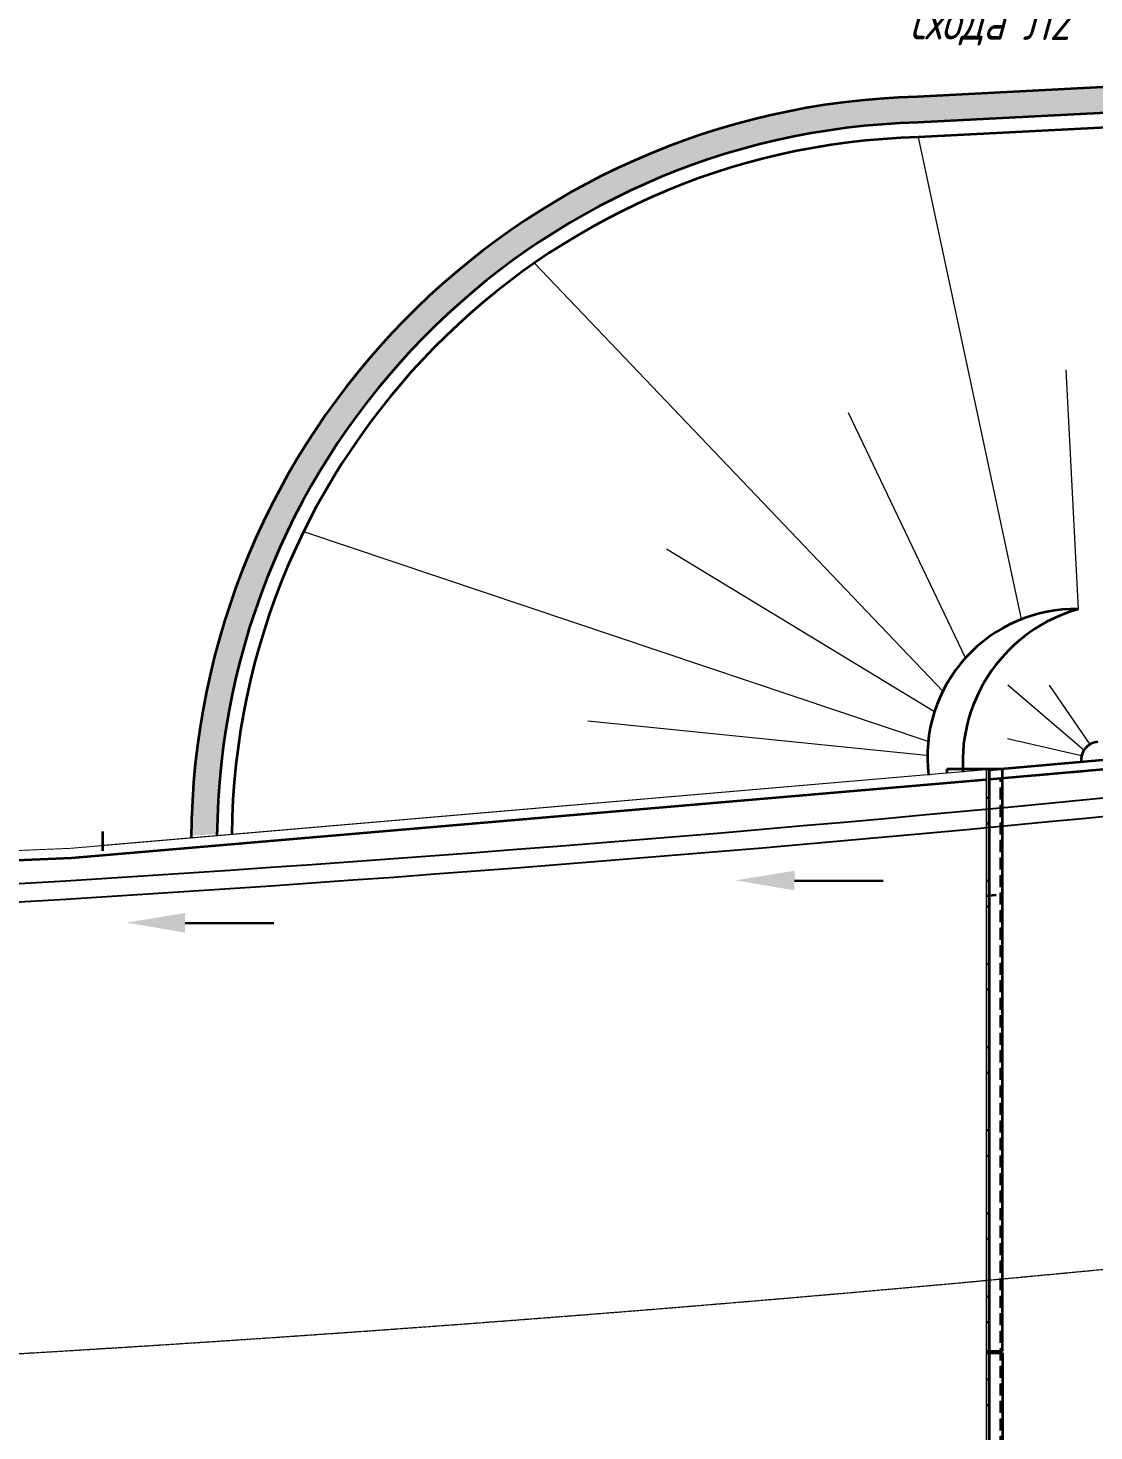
# Model space of a CAD drawing. Header units: millimetres. Extents: x 0 to 285450075, y -3000605 to 8125189010.
# Drawn here: x 6900589 to 6929559, y -669651 to -631533 of the extents above; entities that cross this region are included whole.
import ezdxf
from ezdxf import colors
from ezdxf.entities.mleader import LeaderData, LeaderLine
from ezdxf.math import Vec2, Vec3

# ---------------------------------------------------------------- set-up
doc = ezdxf.new("R2010")
doc.units = ezdxf.units.MM
doc.set_wipeout_variables(frame=1)
for name, pattern in [('CENTER', [50.800000000000004, 31.75, -6.35, 6.35, -6.35]), ('невидимая', [9.524999999999999, 6.35, -3.175]), ('осевая', [2, 1.25, -0.25, 0.25, -0.25])]:
    doc.linetypes.add(name, pattern=pattern)
for name, color, linetype, lineweight in [('1-Бетон', 106, 'Continuous', 35), ('1-Оси', 1, 'CENTER', 20), ('1-Штриховка', 8, 'Continuous', 9), ('ИС_Выноски', 3, 'Continuous', 18), ('ИС_Мвн', 3, 'Continuous', 18), ('ИС_Основная', 7, 'Continuous', 35), ('ИС_Ось', 3, 'осевая', 18), ('ИС_Размер', 3, 'Continuous', 18), ('ИС_Тонкая', 3, 'Continuous', 18)]:
    doc.layers.add(name, color=color, linetype=linetype, lineweight=lineweight)
doc.layers.add('_Defpoints', color=8, linetype='Continuous', plot=False)
doc.layers.add('Оси_Невидимые', color=5, linetype='Continuous', plot=False)
doc.layers.add('ИС_Невидимая', color=4, linetype='невидимая')
doc.layers.add('Основное направление 30.05.Ось трассы', color=7, linetype='Continuous')
doc.styles.add('ISOCPEUR', font='isocpeur.ttf', dxfattribs={"width": 0.8, "oblique": 15, "height": 2.5})

# ---------------------------------------------------------------- blocks, each defined once
blk = doc.blocks.new('б33 план')
at = {"layer": '1-Бетон'}
blk.add_lwpolyline([(1400, 700), (31600, 699.9999999813735), (31600, -699.9999999813735), (1400, -699.9999999627471)], close=True, dxfattribs=at)
for points in [[(1400, 309.9999998286366), (0, 309.9999998286366), (0, -310.0000001713634), (1400, -310.0000001713634)], [(31600, 309.9999998286366), (33000, 309.9999998286366), (33000, -310.0000001713634), (31600, -310.0000001713634)]]:
    blk.add_lwpolyline(points, dxfattribs=at)
at = {"layer": 'ИС_Ось', "color": 3, "ltscale": 20}
for points in [[(0, 0), (33000, 0)], [(400, 309.9999998286366), (400, -310.0000001713634)], [(32600, 309.9999998286366), (32600, -310.0000001713634)]]:
    blk.add_lwpolyline(points, dxfattribs=at)
blk = doc.blocks.new('*U1443')
at = {"rotation": 182.4098864728825}
blk.add_blockref('б33 план', (16485.40722704586, 693.7928786535049), dxfattribs=at)
blk = doc.blocks.new('*U1444')
at = {"layer": '_Defpoints', "color": 0, "linetype": 'ByBlock', "lineweight": -2, "transparency": 16777216}
for p in [(0, 0), (-1.37895229583992e-13, -2252), (-2.75790459167984e-13, -4504), (-4.136856887519759e-13, -6756), (-5.515809183359679e-13, -9008), (-6.894761479199598e-13, -11260), (-8.273713775039519e-13, -13512), (-9.652666070879437e-13, -15764), (-1.103161836671936e-12, -18016), (-1.241057066255928e-12, -20268), (-1.37895229583992e-12, -22520), (-1.516847525423912e-12, -24772), (-1.654742755007904e-12, -27024), (-1.792637984591896e-12, -29276)]:
    blk.add_blockref('*U1443', p, dxfattribs=at)
blk = doc.blocks.new('Б24 план')
at = {"layer": '1-Бетон'}
blk.add_lwpolyline([(1400, -700.0000001713634), (22600, -700.0000001527369), (22600, 699.9999998100102), (1400, 699.9999997913837)], close=True, dxfattribs=at)
for points in [[(1400, -310), (0, -310), (0, 310), (1400, 310)], [(22600, -310), (24000, -310), (24000, 310), (22600, 310)]]:
    blk.add_lwpolyline(points, dxfattribs=at)
at = {"layer": 'ИС_Ось', "color": 3, "ltscale": 20}
for points in [[(300, -310), (300, 310)], [(23700, -310), (23700, 310)], [(0, -1.71363353729248e-07), (24000, -1.71363353729248e-07)]]:
    blk.add_lwpolyline(points, dxfattribs=at)
blk = doc.blocks.new('*U1445')
at = {"rotation": 4.910079921255813}
blk.add_blockref('Б24 план', (-11955.9630427314, -1027.106479797745), dxfattribs=at)
blk = doc.blocks.new('*U1446')
at = {"layer": '_Defpoints', "color": 0, "linetype": 'ByBlock', "lineweight": -2, "transparency": 16777216}
for p in [(0, 0), (-1.382626236237362e-13, -2258), (-2.765252472474724e-13, -4516), (-4.147878708712085e-13, -6774), (-5.530504944949447e-13, -9032), (-6.913131181186808e-13, -11290), (-8.295757417424171e-13, -13548), (-9.678383653661533e-13, -15806), (-1.106100988989889e-12, -18064), (-1.244363612613626e-12, -20322), (-1.382626236237362e-12, -22580), (-1.520888859861098e-12, -24838), (-1.659151483484834e-12, -27096), (-1.79741410710857e-12, -29354)]:
    blk.add_blockref('*U1445', p, dxfattribs=at)
blk = doc.blocks.new('_None')
blk = doc.blocks.new('*U1401')
at = {"layer": 'ИС_Ось', "ltscale": 500}
blk.add_lwpolyline([(0, 500), (0, -1000)], dxfattribs=at)
blk = doc.blocks.new('*U1402')
at = {"color": 0, "linetype": 'ByBlock', "lineweight": -2, "transparency": 16777216}
for p in [(0, 0), (4200, 0), (8400, 0)]:
    blk.add_blockref('*U1401', p, dxfattribs=at)
blk = doc.blocks.new('*U1407')
at = {"layer": '1-Бетон'}
blk.add_circle((0, 0), 750, dxfattribs=at)
blk = doc.blocks.new('*U1408')
at = {"layer": '1-Бетон', "color": 0, "linetype": 'ByBlock', "lineweight": -2, "transparency": 16777216}
for p in [(0, 0), (4200, 0), (8400, 0)]:
    blk.add_blockref('*U1407', p, dxfattribs=at)
blk = doc.blocks.new('*U1405')
at = {"layer": 'ИС_Ось', "ltscale": 500}
blk.add_line((0, -725), (0, 725), dxfattribs=at)
blk = doc.blocks.new('*U1406')
at = {"layer": '1-Бетон', "color": 0, "linetype": 'ByBlock', "lineweight": -2, "transparency": 16777216}
for p in [(0, 0), (2250, 0), (4500, 0), (6750, 0), (9000, 0), (11250, 0), (13500, 0)]:
    blk.add_blockref('*U1405', p, dxfattribs=at)
blk = doc.blocks.new('iyugtyuf')
at = {"layer": 'ИС_Мвн', "color": 146, "linetype": 'ByBlock', "lineweight": -2, "true_color": 0x105689}
blk.add_lwpolyline([(-1600, 0), (-4007.633130602539, 0)], dxfattribs=at)
at = {"layer": 'ИС_Мвн', "color": 146, "true_color": 0x105689}
blk.add_solid([(-1600, 266.6666666666279), (0, 0), (-1600, -266.6666666666279)], dxfattribs=at)
blk = doc.blocks.new('мост план кальмиус')
at = {"color": 8}
blk.add_wipeout([(-84927.22027907806, 18748.29524115598), (-83562.10518667355, 45127.8373809731), (-71215.62672966083, 44488.683703075454), (-66238.49522676371, 42098.07016978532), (-62409.643923705196, 39357.97579420914), (-58830.716301975546, 35768.855867717764), (-56452.28788546445, 32504.484862400423), (-54288.50218401514, 28370.362583068432), (-53279.30970389648, 25638.013681059092), (-52589.0945157769, 23031.127933876764), (-52149.35084967309, 20451.836955806066), (-51944.951652813, 17984.21466633986), (-51953.02387939343, 15403.759886898304), (-51847.34206117517, 1712.72276568308), (16523.282109975407, 173.80735680129146), (16498.72042060877, 13750.046191967733), (48680.92953516058, 15114.943477429188), (51950.42316013327, 15395.81738518711), (51992.52027539584, 16603.110530736216), (52428.504862379545, 19670.193254605314), (52763.34253749418, 20976.01889495185), (53228.309239215116, 22375.83063224965), (53762.677577034345, 23669.696514941956), (54927.89573469787, 25866.755399978923), (55954.781278536175, 27386.18034559759), (57260.55347777494, 28967.53221083118), (58368.563431836905, 30088.082300584152), (59856.85516919005, 31351.66327198854), (61766.3505275411, 32654.21714676966), (64399.12786458382, 33987.179970589495), (66743.15707958092, 34801.857116672036), (68606.67243567068, 35230.336822055804), (73005.52696223065, 35614.84574365811), (75369.47652186993, 35737.24836544393), (80966.04836699225, 36027.03249559275), (84021.42619411596, 36185.14526191499), (84923.7698906359, 18748.21725844528), (81975.03058513398, 18490.236000741075), (81923.76989055639, 17722.92617110131), (81923.76988817308, -13317.190694056771), (85002.57917783258, -13810.810792838281), (86426.05640348556, -28043.583305266424), (82155.69885638765, -29130.58656990234), (72089.88743221789, -31692.800566881284), (70681.95761139835, -31944.985799800896), (68644.50306409821, -32063.151191703335), (67159.5556969394, -31992.79906066094), (65456.63549108803, -31747.533611716062), (63155.42813146263, -31121.587825580587), (61640.72464078232, -30506.809973877535), (59830.770336110654, -29527.975967168924), (59205.63870568676, -29118.89136875217), (57611.75282334925, -27876.59207978082), (55949.92674796435, -26189.01714852205), (54592.203173865164, -24361.82660009156), (53635.173046263866, -22662.406008932187), (53329.19152088224, -22000.330472320114), (52861.600669235755, -20804.928204842407), (52220.35527394282, -18395.65268037739), (52132.5861608738, -16965.668981965107), (51954.53054754238, -16165.9329363133), (50601.32079816885, -16282.183757029765), (16893.774168740107, -17700.775087558082), (16523.282109859378, 173.80735771002946), (-51847.342061433184, 1712.7227652310976), (-51957.40425444423, -16165.905915630487), (-51974.94507409273, -17754.33935460527), (-52064.16803781567, -18997.99682249452), (-52206.53442521426, -20149.231845936563), (-52410.6186753695, -21316.216694329254), (-52628.39025146569, -22291.07441092588), (-52913.35612622266, -23343.569066860335), (-53312.59058335112, -24567.868344748218), (-53979.11825161105, -26231.672115691763), (-54781.496636731805, -27858.971238680795), (-55627.41467324306, -29294.60991131072), (-56959.158399808905, -31170.984893825662), (-57508.00483881574, -31842.87923887471), (-57929.93372590378, -32326.68572988882), (-58939.37762725083, -33384.22311556336), (-60063.63396939652, -34420.6205259815), (-61062.431647950434, -35235.84448313515), (-61821.65239741058, -35797.38205412269), (-62601.64382829224, -36327.018813867064), (-63222.98631850993, -36717.17357177375), (-63656.71879372359, -36973.79259951456), (-64058.88278810794, -37200.66704984545), (-65392.8936047621, -37881.27199225561), (-66992.72054169496, -38562.61446516856), (-68625.90968461457, -39119.46688930344), (-70984.27485407786, -39742.76825830512), (-72767.16096556162, -39964.63836124385), (-74388.41929046481, -40088.3906297074), (-88873.87530732155, -37694.01229268464), (-84927.22027557666, -13817.627779996896), (-82187.19435144389, -14057.348985749937), (-81927.2202756307, -13317.190695010417), (-81927.2202789686, 17722.92617110131), (-81860.98191405224, 18480.034143458528)], dxfattribs=at).dxf.layer = '1-Бетон'
at = {"layer": '1-Бетон', "color": 5}
for p, q in [((72880.2468650341, 16441.12065505981), (73645.41162371635, 16506.85402107239)), ((72940.1614124775, 15743.68948173523), (72880.2468650341, 16441.12065505981)), ((73645.41161847115, 15804.27573394775), (72940.1614124775, 15743.68948173523)), ((72880.24686932564, 14183.12065410614), (73645.41161799431, 14248.85401916504)), ((72940.16141009331, 13485.68947792053), (72880.24686932564, 14183.12065410614)), ((73645.41161847115, 13546.27573776245), (72940.16141009331, 13485.68947792053)), ((72880.24686598778, 11925.12065505981), (73645.41161894798, 11990.85401916504)), ((72940.16141057014, 11227.68947792053), (72880.24686598778, 11925.12065505981)), ((73645.41161942482, 11288.27573299408), (72940.16141057014, 11227.68947792053)), ((72880.24686741829, 9667.12065410614), (73645.41161894798, 9732.854019165039)), ((72940.16141104698, 8969.689476013184), (72880.24686741829, 9667.12065410614)), ((73645.41161799431, 9030.275735855103), (72940.16141104698, 8969.689476013184)), ((72880.24686694145, 7409.120656967163), (73645.41161894798, 7474.854021072388)), ((72940.1614124775, 6711.689476966858), (72880.24686694145, 7409.120656967163)), ((73645.41161847115, 6772.275737762451), (72940.1614124775, 6711.689476966858)), ((72880.24686694145, 5151.120652198792), (73645.411621809, 5216.854016304016)), ((72940.16141200066, 4453.689478874207), (72880.24686694145, 5151.120652198792)), ((73645.41162133217, 4514.275733947754), (72940.16141200066, 4453.689478874207)), ((72880.24686646461, 2893.120653152466), (73645.4116203785, 2958.854019165039)), ((72940.1614124775, 2195.689476013184), (72880.24686646461, 2893.120653152466)), ((73645.41161894798, 2256.275732040405), (72940.1614124775, 2195.689476013184)), ((72880.24687123299, 635.1206512451172), (73645.41162467003, 700.8540210723877)), ((72940.16141152382, -62.31052398681641), (72880.24687123299, 635.1206512451172)), ((73645.41161942482, -1.724265098571777), (72940.16141152382, -62.31052398681641))]:
    blk.add_line(p, q, dxfattribs=at)
at = {"layer": '1-Бетон', "color": 3}
blk.add_line((72495.41162419319, 1417.555334091187), (73995.41161942482, 1417.576229095459), dxfattribs=at)
at = {"layer": '1-Бетон'}
for points in [[(73645.47438693047, 17259.58434486389), (77132.15582823753, 17564.62944698334)], [(10610.26439404488, 13749.22490978241), (16229.70755028725, 13749.22490882874), (48680.92953276634, 15114.94347476959), (73545.41161847115, 17250.98810577393)], [(73545.41161990166, -14311.11507415771), (73545.41161847115, 17250.98810577393)], [(73645.41161847115, -14302.52432060242), (73645.41161990166, 17259.57885169983)], [(73645.4743821621, 17008.62938499451), (77153.94476389885, 17315.58077144623)], [(73544.52019047737, 1469.792847633362), (73644.52018618584, 1469.792845726013)], [(51050.85631203651, -36.09199523925781), (55769.76660227776, 369.29762840271)]]:
    blk.add_lwpolyline(points, dxfattribs=at)
at = {"layer": '1-Бетон', "color": 4}
for points in [[(49569.5458343029, 15191.28224468231), (73545.41161847115, 17250.98810577393), (73545.41161990166, -14311.11507415771), (50601.32080864906, -16282.18375301361), (49569.54582905769, -16325.60628795624), (49569.5458343029, 15191.28224468231)], [(10610.26439213753, 12749.22491264343), (16250.74088168144, 12749.22490882874), (48744.78005337715, 14116.74544811249), (73545.41161990166, 16247.30484771729)], [(10610.26439452171, 12249.22491073608), (16261.25754189491, 12249.22491264343), (48776.70531630516, 13617.64643859863), (73545.41161942482, 15745.46321105957)], [(16548.72041916847, 13762.65065479279), (49519.54583001137, 15137.55069255829), (49519.54583001137, -16327.71055603027), (16893.77416777611, -17700.77509117126), (16548.72042155266, -17699.95381164551), (16548.72041916847, 13762.65065479279)], [(49856.27972579002, 11799.8443365097), (73832.1455104351, 13859.55019855499)], [(49677.95332551003, 11791.22561454773), (16561.8499481678, 10397.51088142395)], [(73499.39403319359, 3383.505508422852), (49570.51320147514, 1537.249258041382)], [(16548.72042298317, 171.1808967590332), (49520.56167864799, 1534.149713516235)]]:
    blk.add_lwpolyline(points, dxfattribs=at)
at = {"layer": '1-Бетон', "color": 3}
for points in [[(72495.41197419167, 1467.555330276489), (72495.62930226326, 17287.59682846069)], [(72495.62930226326, 17287.59682846069), (73995.62930607796, 17287.84886264801)], [(73995.4119746685, 1467.57622718811), (73995.62930607796, 17287.84886264801)], [(72495.41161370277, 1467.555330276489), (73995.4119746685, 1467.57622718811)], [(72495.41162419319, 1417.555334091187), (72495.63199305534, -14402.44466590881)], [(73995.41161942482, 1417.576229095459), (73995.63199067116, -14402.42377471924)]]:
    blk.add_lwpolyline(points, dxfattribs=at)
at = {"layer": '1-Бетон', "color": 5}
for points in [[(73341.43431210518, 16330.18760871887), (73375.6711947918, 15931.6555109024), (73076.77211833, 15905.97784614563), (73042.53523850441, 16304.50994491577), (73341.43431210518, 16330.18760871887)], [(50268.65460085869, 13587.51009178162), (48818.65460133553, 13587.51009559631), (48818.65459799767, 14487.51009273529), (50268.65459990501, 14487.51009464264), (50268.65460085869, 13587.51009178162)], [(49274.36523127556, 14239.15921211243), (49291.18445563316, 13839.51297569275), (48991.44977784157, 13826.89856433868), (48974.63055586815, 14226.54479694366), (49274.36523127556, 14239.15921211243)], [(50027.30637860298, 14327.32997512817), (50061.5432612896, 13928.79787063599), (49762.64418625832, 13903.12021255493), (49728.40730404854, 14301.65230751038), (50027.30637860298, 14327.32997512817)], [(73341.43431544304, 14072.1876077652), (73375.67119574547, 13673.65550613403), (73076.77211833, 13647.97784805298), (73042.53523850441, 14046.50994777679), (73341.43431544304, 14072.1876077652)], [(50268.65459942818, 11329.51009559631), (48818.65460133553, 11329.51009368896), (48818.65459942818, 12229.51009559631), (50268.6546022892, 12229.51009178162), (50268.65459942818, 11329.51009559631)], [(49274.36523270607, 11981.1592130661), (49291.18445849419, 11581.51297950745), (48991.44977736473, 11568.89856052399), (48974.63055682182, 11968.54480171204), (49274.36523270607, 11981.1592130661)], [(50027.3063890934, 12069.32997608185), (50061.54326176643, 11670.79787254333), (49762.64418387413, 11645.12021255493), (49728.4073073864, 12043.65231323242), (50027.3063890934, 12069.32997608185)], [(73341.43431210518, 11814.1876039505), (73375.67119812965, 11415.65550422668), (73076.77211785316, 11389.97784805298), (73042.53523659706, 11788.50994491577), (73341.43431210518, 11814.1876039505)], [(50268.65461087227, 9071.510096549988), (48818.65460085869, 9071.510091781616), (48818.65459895134, 9971.510095596313), (50268.65460038185, 9971.510096549988), (50268.65461087227, 9071.510096549988)], [(49274.36524224281, 9723.159214019775), (49291.18445420265, 9323.512972831726), (48991.44977879524, 9310.89856338501), (48974.63055825233, 9710.544795036316), (49274.36524224281, 9723.159214019775)], [(50027.30637764931, 9811.329973220825), (50061.5432741642, 9412.797875404358), (49762.64418911934, 9387.120211601257), (49728.40730166435, 9785.652310371399), (50027.30637764931, 9811.329973220825)], [(73341.43431210518, 9556.18761062622), (73375.67119288445, 9157.65550994873), (73076.77211737633, 9131.977844238281), (73042.5352370739, 9530.509948730469), (73341.43431210518, 9556.18761062622)], [(50268.65460038185, 6813.510094642639), (48818.65459990501, 6813.510094642639), (48818.65460276604, 7713.510091781616), (50268.65460133553, 7713.510094642639), (50268.65460038185, 6813.510094642639)], [(49274.36523318291, 7465.159213066101), (49291.18445611, 7065.512977600098), (48991.44977831841, 7052.898564338684), (48974.63055491447, 7452.544798851013), (49274.36523318291, 7465.159213066101)], [(50027.30637907982, 7553.329975128174), (50061.54326272011, 7154.797872543335), (49762.64418721199, 7129.120212554932), (49728.40730166435, 7527.652313232422), (50027.30637907982, 7553.329975128174)], [(73341.43431401253, 7298.187608718872), (73375.67119431496, 6899.65550994873), (73076.77212119102, 6873.97784614563), (73042.5352408886, 7272.509943008423), (73341.43431401253, 7298.187608718872)], [(50268.65459942818, 4555.510093688965), (48818.65460085869, 4555.510095596313), (48818.65459942818, 5455.510095596313), (50268.65460085869, 5455.510093688965), (50268.65459942818, 4555.510093688965)], [(49274.36524415016, 5207.159217834473), (49291.18445897102, 4807.512974739075), (48991.44977736473, 4794.898561477661), (48974.63055825233, 5194.544794082642), (49274.36524415016, 5207.159217834473)], [(50027.30638337135, 5295.329975128174), (50061.54326510429, 4896.797872543335), (49762.64418387413, 4871.120212554932), (49728.40730309486, 5269.652315139771), (50027.30638337135, 5295.329975128174)], [(73341.43431353569, 5040.187611579895), (73375.67119240761, 4641.65550994873), (73076.77211976051, 4615.977849960327), (73042.53523993492, 5014.509945869446), (73341.43431353569, 5040.187611579895)], [(50268.65460085869, 2297.510093688965), (48818.65459942818, 2297.510094642639), (48818.65459895134, 3197.510095596313), (50268.65460181236, 3197.510095596313), (50268.65460085869, 2297.510093688965)], [(49274.36523365974, 2949.159212112427), (49291.18446087837, 2549.512975692749), (48991.44977879524, 2536.898562431335), (48974.63055729866, 2936.544797897339), (49274.36523365974, 2949.159212112427)], [(50027.30637717247, 3037.329973220825), (50061.54326176643, 2638.797872543335), (49762.64418625832, 2613.120210647583), (49728.4073035717, 3011.652307510376), (50027.30637717247, 3037.329973220825)], [(73341.4343149662, 2782.187604904175), (73375.6711947918, 2383.65550994873), (73076.77211833, 2357.97784614563), (73042.53523659706, 2756.509945869446), (73341.4343149662, 2782.187604904175)], [(50268.65460038185, 39.51009178161621), (48818.65460801125, 39.51009368896484), (48818.65459942818, 939.5100955963135), (50268.65459942818, 939.5100927352905), (50268.65460038185, 39.51009178161621)], [(50027.3063852787, 779.3299789428711), (50061.54326176643, 380.7978706359863), (49762.64418911934, 355.1202087402344), (49728.40730404854, 753.6523113250732), (50027.3063852787, 779.3299789428711)], [(49274.36523413658, 691.1592140197754), (49291.18445515633, 291.5129718780518), (48991.44977641106, 278.8985595703125), (48974.63056159019, 678.5447978973389), (49274.36523413658, 691.1592140197754)], [(73341.43431353569, 524.1876087188721), (73375.67119526863, 125.6555061340332), (73076.77211928368, 99.97784423828125), (73042.53523755074, 498.5099468231201), (73341.43431353569, 524.1876087188721)]]:
    blk.add_lwpolyline(points, dxfattribs=at)
at = {"layer": '1-Бетон', "color": 3}
blk.add_lwpolyline([(48543.89617037773, 14787.15444755554), (48543.89617276192, -212.8455505371094), (50543.96223711967, -212.8455543518066), (50543.96223664284, 14787.15444946289)], close=True, dxfattribs=at)
at = {"layer": '1-Бетон', "elevation": -5778.159002770924}
blk.add_lwpolyline([(48344.60998940468, 11886.82079219818), (48344.60998988152, 2686.884588241577, 0.9958479419095618), (50744.60998940468, 2686.884589195251), (50744.60999035835, 11886.82079315186, 0.9958479419095618)], format="xyb", close=True, dxfattribs=at)
at = {"layer": '1-Оси', "color": 1, "ltscale": 20}
blk.add_lwpolyline([(73545.41161894798, 1469.792845726013), (49672.92914366722, -581.0316123962402), (16548.69083809853, -1975.776336669922), (10610.26439499855, -1975.62854385376)], dxfattribs=at)
at = {"layer": '_Defpoints', "color": 4}
blk.add_lwpolyline([(50931.02722764015, 14906.77035808563), (72053.22860693932, 16721.32514381409)], dxfattribs=at)
at = {"layer": '_Defpoints'}
blk.add_lwpolyline([(48104.3598549366, 14690.32430648804), (17930.5597922802, 13420.45166492462)], dxfattribs=at)
at = {"layer": '_Defpoints', "color": 2}
for points in [[(50163.91708779335, 14489.61834335327), (50223.8316347599, 13792.18716335297), (49626.03347992897, 13740.83183860779), (49566.11893439293, 14438.26301765442)], [(49417.92536377907, 14395.33375740051), (49447.35899996758, 13695.9528465271), (48847.88965535164, 13670.72402000427), (48818.45600914955, 14370.10493087769)]]:
    blk.add_lwpolyline(points, close=True, dxfattribs=at)
at = {"layer": 'ИС_Невидимая', "ltscale": 50}
blk.add_lwpolyline([(81923.76988625526, -13317.19069671631), (73954.52038693428, -14014.40968132019), (73954.52038788795, 17025.70718383789), (81923.76988959312, 17722.92616844177)], close=True, dxfattribs=at)
blk.add_lwpolyline([(73944.52038693428, -14025.32276725769), (73944.52039313316, 17034.87049293518)], dxfattribs=at)
at = {"layer": 'ИС_Основная'}
for points in [[(84021.42148184776, 36185.23624324799), (71686.17584586143, 35546.53124427795)], [(84057.59738564491, 35486.17164611816), (71704.26394629478, 34846.76497745514)], [(84078.26932263374, 35086.70616912842), (71714.5990869999, 34446.89851951599)]]:
    blk.add_lwpolyline(points, dxfattribs=at)
for centre, radius, start, end in [((72209.68480467796, 15293.77752780914), 20259.51861746708, 91.48069625264212, 179.7114344333755), ((72209.68480467796, 15293.77752780914), 19559.51861746703, 91.48069625264212, 179.5248418451576), ((72209.68480467796, 15293.77752780914), 19159.51861746708, 91.48069625264212, 179.4120573230625), ((76634.05847859383, 17521.05157470703), 499.9999999999993, 94.99997551105447, 184.99997553157)]:
    blk.add_arc(centre, radius, start, end, dxfattribs=at)
at = {"layer": 'ИС_Размер'}
for points, elevation in [([(74511.89264082909, 21350.48855018616), (71714.60000109673, 34446.89854621887)], 32318.42881972032), ([(72378.68779301643, 19397.02428722382), (61280.12667441368, 31030.10215187073)], 32318.42881972032), ([(76067.07292962074, 21627.26921844482), (75730.44499707222, 28132.28180503845)], 32318.42881972032), ([(72997.14048981667, 20303.94912338257), (69811.2899582386, 26962.69654655457)], 32318.42881972032), ([(71980.0027205944, 18029.37712192535), (55007.314006567, 23729.74769115448)], 16159.21440986016), ([(72151.67509818077, 18839.64280509949), (64865.06047749519, 23251.65156173706)], 32318.42881972032)]:
    blk.add_lwpolyline(points, dxfattribs=dict(at, elevation=elevation))
for points in [[(76380.03531241417, 17951.71644592285), (75276.1312148571, 19558.69631195068)], [(71933.97084116936, 17653.23694992065), (62727.81380963326, 18585.66029071808)]]:
    blk.add_lwpolyline(points, dxfattribs=at)
at = {"layer": 'ИС_Тонкая'}
for p, q in [((76214.52996754646, 17793.07331752777), (74145.47025561333, 19564.49213981628)), ((76148.64518380165, 17640.94291496277), (74132.93405175209, 18102.60728931427))]:
    blk.add_line(p, q, dxfattribs=at)
at = {"xscale": -1.000000000000011, "rotation": 90}
blk.add_blockref('*U1402', (49294.54583144188, 11487.15444660187), dxfattribs=at)
at = {"layer": '1-Бетон', "xscale": -1.000000000000011, "rotation": 90}
for name, p in [('*U1406', (49544.54583239555, 14037.51009178162)), ('*U1408', (49544.54583477974, 11487.1544418335))]:
    blk.add_blockref(name, p, dxfattribs=at)
at = {"layer": '_Defpoints'}
for name, p in [('*U1446', (61552.0424592495, 15116.61657619476)), ('*U1444', (33047.14809060097, 13356.0177898407))]:
    blk.add_blockref(name, p, dxfattribs=at)
at = {"layer": 'ИС_Выноски'}
ml = blk.add_multileader_mtext('Standard', dxfattribs=at)
ml.set_content('Ось опоры ОК6 \\PПК71+28,02', color=256, style='ISOCPEUR')
ml.set_leader_properties(color=256, linetype='ByLayer')
ml.set_arrow_properties(name='NONE')
ml.build(insert=Vec2(0, 0))
ml.multileader.update_dxf_attribs({"text_left_attachment_type": 6, "text_right_attachment_type": 6, "dogleg_length": 0.36, "arrow_head_size": 599.9999999999985, "scale": 200})
ctx = ml.context
ctx.base_point, ctx.scale, ctx.char_height, ctx.arrow_head_size, ctx.landing_gap_size, ctx.plane_origin, ctx.plane_x_axis, ctx.plane_y_axis = Vec3(73245.41162896156, -25514.56214088574), 200, 1199.999999999997, 599.9999999999985, 124.9999999999998, Vec3(80241.08817505836, -7446.187285423279), Vec3(6.252776074688881e-16, 1), Vec3(-1, 6.252776074688881e-16)
ctx.left_attachment, ctx.right_attachment, ctx.text_align_type = 6, 6, 1
notes = []
notes.append((ctx, [(1, (1, 1, 0), (73245.41162896156, -15820.4423532486), (-1.764866172961021e-16, -1), 161.0417258024681, [(1, [(73245.4116203785, -14402.4342212677)], 0, [])])]))
ctx.mtext.insert, ctx.mtext.text_direction, ctx.mtext.rotation, ctx.mtext.width, ctx.mtext.alignment, ctx.mtext.flow_direction = Vec3(71805.41162085533, -20748.02311229706), Vec3(6.252776074688881e-16, 1), 1.570796326794896, 17109.09045489656, 2, 5
ml = blk.add_multileader_mtext('Standard', dxfattribs=at)
ml.set_content('Ось опоры ОП5 \\PПК 71+4,24', color=256, style='ISOCPEUR')
ml.set_leader_properties(color=256, linetype='ByLayer')
ml.set_arrow_properties(name='NONE')
ml.build(insert=Vec2(0, 0))
ml.multileader.update_dxf_attribs({"text_left_attachment_type": 6, "text_right_attachment_type": 6, "dogleg_length": 0.36, "arrow_head_size": 599.9999999999985, "scale": 200})
ctx = ml.context
ctx.base_point, ctx.scale, ctx.char_height, ctx.arrow_head_size, ctx.landing_gap_size, ctx.plane_origin, ctx.plane_x_axis, ctx.plane_y_axis = Vec3(49544.54583144188, -27905.84351772442), 200, 1199.999999999997, 599.9999999999985, 124.9999999999998, Vec3(56540.22239089012, -9400.522466659546), Vec3(6.252776074688881e-16, 1), Vec3(-1, 6.252776074688881e-16)
ctx.left_attachment, ctx.right_attachment, ctx.text_align_type = 6, 6, 1
notes.append((ctx, [(1, (1, 1, 0), (49544.54583144188, -18211.72373008728), (-1.764866172961021e-16, -1), 161.0417258024681, [(1, [(49544.54582953453, -16236.36080551147)], 0, [])])]))
ctx.mtext.insert, ctx.mtext.text_direction, ctx.mtext.rotation, ctx.mtext.width, ctx.mtext.alignment, ctx.mtext.flow_direction = Vec3(48104.54582858086, -23139.30448532104), Vec3(6.252776074688881e-16, 1), 1.570796326794896, 10620.21508947327, 2, 5
ml = blk.add_multileader_mtext('Standard', dxfattribs=at)
ml.set_content('Граница\\Pукрепления конуса', color=256, style='ISOCPEUR')
ml.set_leader_properties(color=256, linetype='ByLayer', lineweight=-1)
ml.set_arrow_properties(name='NONE')
ml.build(insert=Vec2(0, 0))
ml.multileader.update_dxf_attribs({"text_left_attachment_type": 6, "text_right_attachment_type": 6, "dogleg_length": 0.36, "arrow_head_size": 600.0000000000009, "scale": 50})
ctx = ml.context
ctx.base_point, ctx.scale, ctx.char_height, ctx.arrow_head_size, ctx.landing_gap_size, ctx.plane_origin, ctx.plane_x_axis, ctx.plane_y_axis = Vec3(74321.82278114841, 41503.38449302688), 50, 1000.000000000002, 600.0000000000009, 9.000000000000025, Vec3(88733.33180069923, 32150.64574813843), Vec3(0.9999922422617247, -0.003938961331136226), Vec3(0.003938961331136226, 0.9999922422617247)
ctx.left_attachment, ctx.right_attachment, ctx.text_align_type = 6, 6, 1
notes.append((ctx, [(0, (1, 1, 0), (83967.83324694633, 41465.38893604279), (-0.9999922422617247, 0.003938961331136351), 80.52086290123434, [(1, [(84021.42148184776, 36185.23624324799)], 0, [])])]))
ctx.mtext.insert, ctx.mtext.text_direction, ctx.mtext.rotation, ctx.mtext.defined_height, ctx.mtext.alignment, ctx.mtext.flow_direction = Vec3(79109.68854260445, 42784.53521537781), Vec3(0.9999922422617247, -0.003938961331136226), 6.279246335662608, 3494.486434146756, 2, 5
ml = blk.add_multileader_mtext('Standard', dxfattribs=at)
ml.set_content('Ось лестничного \\Pсхода Л2', color=256, style='ISOCPEUR')
ml.set_leader_properties(color=256, linetype='ByLayer', lineweight=-1)
ml.set_arrow_properties(name='NONE')
ml.build(insert=Vec2(0, 0))
ml.multileader.update_dxf_attribs({"text_left_attachment_type": 6, "text_right_attachment_type": 6, "dogleg_length": 0.36, "arrow_head_size": 600.0000000000009, "scale": 50})
ctx = ml.context
ctx.base_point, ctx.scale, ctx.char_height, ctx.arrow_head_size, ctx.landing_gap_size, ctx.plane_origin, ctx.plane_x_axis, ctx.plane_y_axis = Vec3(69396.0840110905, 38581.8892288167), 50, 1000.000000000002, 600.0000000000009, 9.000000000000025, Vec3(82442.803763628, 30889.55601882935), Vec3(0.9999922422617247, -0.003938961331136226), Vec3(0.003938961331136226, 0.9999922422617247)
ctx.left_attachment, ctx.right_attachment, ctx.text_align_type = 6, 6, 1
notes.append((ctx, [(0, (1, 1, 0), (78002.48729968071, 38547.98867607117), (-0.9999922422617247, 0.003938961331136351), 80.52086290123434, [(1, [(77784.51322245598, 34761.01054382324)], 0, [])])]))
ctx.mtext.insert, ctx.mtext.text_direction, ctx.mtext.rotation, ctx.mtext.defined_height, ctx.mtext.alignment, ctx.mtext.flow_direction = Vec3(73663.75228905678, 39765.08822631836), Vec3(0.9999922422617247, -0.003938961331136226), 6.279246335662608, 3494.486434146756, 2, 5
for ctx, leaders in notes:
    for number, flags, end, landing, length, lines in leaders:
        leader = LeaderData()
        leader.index, (leader.has_last_leader_line, leader.has_dogleg_vector, leader.attachment_direction) = number, flags
        leader.last_leader_point, leader.dogleg_vector, leader.dogleg_length = Vec3(end), Vec3(landing), length
        for number, points, colour, breaks in lines:
            line = LeaderLine()
            line.index, line.vertices, line.color, line.breaks = number, Vec3.list(points), colors.encode_raw_color(colour), breaks
            leader.lines.append(line)
        ctx.leaders.append(leader)
blk.add_wipeout([(11938.111965074097, 13748.930982511301), (13722.44245471082, 13748.930983036465), (15433.201894405787, 13750.04619159714), (16249.222203102161, 13750.046188897395), (48680.92953187861, 15114.94347435882), (73545.41161853715, 17250.98810631677), (73545.41161853715, -14311.115072661109), (50601.320794886895, -16282.183758192747), (16893.77416545893, -17700.775090628333), (13984.933752782214, -17700.77509060321), (12431.062666891805, -17700.775089575385), (10510.604571104053, -17700.77508975649), (10610.2643958469, 13750.046190972542)]).dxf.layer = '1-Бетон'
at = {"layer": '1-Штриховка'}
h = blk.add_hatch(dxfattribs=at)
h.set_pattern_fill('GRAVEL', color=2, scale=49.99999999999999, angle=94.69429746190224)
h.set_pattern_definition([(322.7070849619022, (-6854414.103672743, 669755.3260993958), (12223.14592669445, -9190.495288869697), [170.8607199999994, -16915.2418197824]), (279.6640384619023, (-6854278.175451517, 669651.8031072617), (-2512.971061741233, 15084.94204307165), [293.2023599999996, -29027.02444676195]), (227.2047445619022, (-6854228.955394506, 669362.7616643906), (12883.7788490887, 13800.69355386713), [206.7407599999997, -20467.36139705]), (1.967986461902143, (-6853871.985422373, 668895.1071109772), (-25418.7325713235, -812.9787620321149), [267.0022599999993, -26433.21871286895]), (27.52795164190221, (-6853605.140701056, 668904.2762594223), (-14669.19833538432, -7575.930318920287), [261.8168499999995, -25919.90387267192]), (91.9679864619018, (-6853372.965007067, 669025.2832727432), (812.9787620321149, -25418.7325713235), [267.0022599999994, -26433.21871286893]), (132.3885379319022, (-6853382.134148836, 669292.127998352), (14008.56540948401, -15415.25851772103), [353.0968299999973, -34956.55765712322]), (166.9496258319022, (-6853620.175828695, 669552.9216489792), (-28573.82781384561, 6573.588370493675), [333.3597599999993, -33002.62830095242]), (216.1238630819023, (-6853944.925657034, 669628.1968507767), (-15623.1303772028, -11477.08574582098), [267.9064999999998, -26522.77284935596]), (269.9306557619022, (-6854161.325876474, 669470.2570075989), (122.444606053481, 14027.07408258857), [305.8566399999985, -14986.96847499994]), (317.0917352619023, (-6854161.696049452, 669164.4007253647), (15170.36931131904, -14045.58275609059), [395.53896, -39158.3862560885]), (233.5083722919022, (-6853962.224595785, 670149.2289066315), (-6866.88748421393, -9483.794403038662), [135.0022699999996, -13365.28291217195]), (266.1635318619022, (-6854042.511508703, 670040.6942043304), (1180.312573335391, 16662.48967679432), [256.8409899999987, -25427.31949851992]), (319.6942974619022, (-6854059.696519136, 669784.4281578064), (1265.739832070149, 103.9359298382088), [179.60467, -1616.446554214]), (297.8928879719023, (-6854204.309785128, 669683.3540592194), (-3051.159312901385, 6120.82730088266), [96.72065999999998, -9575.311184446997]), (26.4957069519023, (-6854159.062072515, 669597.870347023), (-3693.283566261874, -1577.547621842239), [136.78281, -6702.376495]), (125.6580539919022, (-6854036.645527601, 669658.8935375214), (-2843.287453523318, 3589.34763663798), [222.1598299999997, -7183.149076454988]), (256.2593486419022, (-6854166.152495146, 669839.4002780914), (1057.867972255528, 2635.415594033434), [160.64357, -3855.449058413999]), (111.0838377959022, (-6854098.779224634, 668863.7412481308), (-4836.578794592222, 12345.59053118576), [225.0439999999992, -22279.4133362694]), (165.0404734019022, (-6854179.735334635, 669073.7202224731), (14338.88187199691, -3919.664100536503), [188.79947, -18691.1078391]), (27.89288797190216, (-6854419.300466776, 669818.6130857468), (-6120.82730088708, -3051.159312903717), [193.4400499999984, -9478.591794446911]), (78.30475713190233, (-6854248.333046675, 669909.1085090637), (-2757.860196920719, -12969.20611040743), [225.0439999999998, -22279.41333626999]), (74.13825224190222, (-6853314.020539045, 668928.1815233231), (-2011.800014949169, -6536.571020026489), [217.0175999999995, -10633.86715655297]), (29.46943806190226, (-6853254.705896616, 669136.9360523224), (-13403.45849953591, -7471.994395822237), [181.8360599999992, -18001.79669035994]), (161.4957069519023, (-6853154.599987268, 669935.2064180374), (-6536.571020153023, 2011.800014538481), [193.440049999999, -9478.591794446957]), (112.048322101902, (-6853338.039726496, 669996.5997772217), (6414.126417212497, -16038.87409714294), [212.8913699999995, -21076.18799009995]), (164.1382522419022, (-6853103.671389818, 669314.9939002991), (6536.571020012546, -2011.800014994587), [108.5088, -10742.375956553]), (196.0042299359022, (-6853148.363840818, 669859.2620277405), (-4959.023398442086, -1681.483551423043), [64.75729999999999, -6410.997482263]), (260.6580539939022, (-6853210.611468554, 669841.4078321457), (953.9320425553824, 3901.155426048043), [261.8168500000002, -4974.52729453451]), (280.7033034219023, (-6853253.111277819, 669583.0630683899), (-2305.099131108974, 12553.46239074061), [242.6334999999994, -24020.68243166845]), (38.38436499190219, (-6853922.728942633, 669668.2477703094), (-2427.543734199563, -1473.611691915109), [183.1619399999996, -4395.888179839987]), (87.85152405190225, (-6853779.155036211, 669781.979265213), (764.5688557532685, 21725.4490049068), [319.7783799999995, -31658.00453251546]), (155.6396933619022, (-6853767.166821241, 670101.5322990417), (9275.922543774854, -4335.407819558628), [130.75412, -12944.696159055]), (184.6942974619022, (-6853886.280198336, 670155.4650630951), (-1161.80390223183, -1369.67576190823), [76.19999999999999, -1193.8]), (214.9507346219023, (-6853289.004753828, 669554.6301937103), (8444.435105541976, 5790.510836557229), [176.4334799999993, -17466.97038659992]), (142.7070849619022, (-6853433.618016005, 669453.5560951233), (-12223.14592666203, 9190.49528891226), [341.72144, -16744.38109978249]), (94.6942974619022, (-6853705.474451303, 669660.6020774841), (-1369.67576190823, 1161.80390223183), [330.1999999999989, -939.7999999999972]), (59.99914396190226, (-6853732.497791529, 669989.694437027), (7820.819518864839, 13384.94983379987), [200.8047799999996, -19879.65836206996]), (348.7489015619021, (-6853632.092879534, 670163.5948467255), (5166.895258133359, -849.9961126269727), [184.9145399999997, -9060.825019385977]), (302.3402728219022, (-6853450.731863737, 670127.5162820816), (14632.1809860197, -23009.69751197013), [301.0725499999987, -29806.23221146887]), (270.1203762019023, (-6853289.673940897, 669873.1438741684), (85.42725582678759, -16558.55374674799), [318.5147299999992, -31532.92322811995])])
h.paths.add_polyline_path([(71704.26394629478, 34846.76497745514), (84057.59738564491, 35486.17164611816), (84021.42148184776, 36185.23624324799), (71686.17584586143, 35546.53124427795, 0.3926674611453909), (51973.76989769936, 16271.44951248169, 0.0002243357439051534), (52677.02214789391, 16318.40334510803, -0.3914754240682166)])
h.paths.add_polyline_path([(52677.02214789391, 16318.40334510803, -0.0002243357439040523), (51973.76989769936, 16271.44951248169, 0.009917141823594653), (51950.9169318676, 15468.18748474121, 0.0002232286321114751), (52651.41599917412, 15514.88795948029, -0.01027643111864904)])
at = {"layer": '1-Бетон'}
blk.add_lwpolyline([(10610.26439595222, 13499.22490692139), (16234.96588253975, 13499.22491073608), (48696.89216256142, 14865.39396572113), (73545.41161942482, 17000.06729412079)], dxfattribs=at)
at = {"layer": '1-Оси'}
blk.add_arc((-3.576278686523438e-06, 800000.0320901871), 800000.032091182, 264.1220889675228, 275.877664060533, dxfattribs=at)
at = {"layer": 'ИС_Основная'}
for centre, radius, start, end in [((75980.69877409935, 17605.06189537048, 32318.42881972032), 4023.134632349117, 88.76981520178485, 186.9660499404523), ((77239.64167189598, 17467.06946754456, 32318.42881972032), 4322.288678916301, 105.7407049162389, 183.5723249198469)]:
    blk.add_arc(centre, radius, start, end, dxfattribs=at)
at = {"layer": 'Оси_Невидимые'}
for radius, start, end in [(787250.0320911821, 270.7722619658044, 275.9732005889559), (787750.0320911821, 270.771734179072, 275.9693850220402)]:
    blk.add_arc((-3.576278686523438e-06, 800000.0320901871), radius, start, end, dxfattribs=at)
at = {"rotation": 179.8184445429172}
for p in [(66746.66344938334, 14257.2036998953), (50185.14808900747, 13108.65012288862)]:
    blk.add_blockref('iyugtyuf', p, dxfattribs=at)
at = {"layer": 'ИС_Выноски'}
ml = blk.add_multileader_mtext('Standard', dxfattribs=at)
ml.set_content('Ось лестничного \\Pсхода ЛС1', color=256, style='ISOCPEUR')
ml.set_leader_properties(color=256, linetype='ByLayer', lineweight=-1)
ml.set_arrow_properties(name='NONE')
ml.build(insert=Vec2(0, 0))
ml.multileader.update_dxf_attribs({"text_left_attachment_type": 6, "text_right_attachment_type": 6, "dogleg_length": 0.8052086290123407, "arrow_head_size": 599.9999999999986, "scale": 50})
ctx = ml.context
ctx.base_point, ctx.scale, ctx.char_height, ctx.arrow_head_size, ctx.landing_gap_size, ctx.plane_origin, ctx.plane_x_axis, ctx.plane_y_axis = Vec3(-83588.4620864803, -39716.9713179646), 50, 1000.000000000002, 599.9999999999986, 9.000000000000025, Vec3(-93779.24081158638, -33452.77975082397), Vec3(0.986611348667088, -0.1630890759104046), Vec3(0.1630890759104046, 0.986611348667088)
ctx.left_attachment, ctx.right_attachment, ctx.text_align_type = 6, 6, 1
notes = []
notes.append((ctx, [(0, (1, 1, 0), (-83667.90488362312, -39703.83924484253), (0.9866113486670881, -0.163089075910404), 80.52086290123432, [(0, [(-82907.24308276176, -36443.13935279846)], 0, [])])]))
ctx.mtext.insert, ctx.mtext.text_direction, ctx.mtext.rotation, ctx.mtext.width, ctx.mtext.alignment, ctx.mtext.flow_direction = Vec3(-79186.85607075691, -39228.28228473663), Vec3(0.986611348667088, -0.1630890759104046), 6.119364463218572, 10468.00602267255, 2, 5
for ctx, leaders in notes:
    for number, flags, end, landing, length, lines in leaders:
        leader = LeaderData()
        leader.index, (leader.has_last_leader_line, leader.has_dogleg_vector, leader.attachment_direction) = number, flags
        leader.last_leader_point, leader.dogleg_vector, leader.dogleg_length = Vec3(end), Vec3(landing), length
        for number, points, colour, breaks in lines:
            line = LeaderLine()
            line.index, line.vertices, line.color, line.breaks = number, Vec3.list(points), colors.encode_raw_color(colour), breaks
            leader.lines.append(line)
        ctx.leaders.append(leader)

msp = doc.modelspace()

# ---------------------------------------------------------------- linework, layer by layer
at = {"layer": 'Основное направление 30.05.Ось трассы', "color": 2, "lineweight": 40, "true_color": 0xf1eb1f, "flags": 128}
for points in [[(6538152.8716951, -591010.9776492931, 0.2084871919350435), (7167730.246680696, -591126.0357292581, 0.2084871919350435)], [(6526779.349178337, -617088.6594013331, 0.2084871919350432), (7179094.236812191, -617207.872863389, 0.2084871919350432)]]:
    msp.add_lwpolyline(points, format="xyb", dxfattribs=at)
at = {"layer": 'Основное направление 30.05.Ось трассы', "color": 1, "lineweight": 40, "flags": 128}
msp.add_lwpolyline([(6533255.660769607, -602239.5049414727, 0.2084871919350428), (7172623.353152079, -602356.3522457114)], format="xyb", dxfattribs=at)

# ---------------------------------------------------------------- next in the draw order: block references
at = {"layer": '1-Бетон'}
msp.add_blockref('мост план кальмиус', (6853073.529957697, -668947.9293526759), dxfattribs=at)

# ---------------------------------------------------------------- next in the draw order: linework, layer by layer
msp.add_lwpolyline([(6902618.075800106, -653886.5483559718), (6902618.075800106, -653360.8729386558)], dxfattribs=at)

# ---------------------------------------------------------------- next in the draw order: leaders
at = {"layer": 'ИС_Выноски'}
ml = msp.add_multileader_mtext('Standard', dxfattribs=at)
ml.set_content('Ось опоры ОК6 \\PПК71+28,02', color=256, style='ISOCPEUR')
ml.set_leader_properties(color=256, linetype='ByLayer')
ml.set_arrow_properties(name='NONE')
ml.build(insert=Vec2(0, 0))
ml.multileader.update_dxf_attribs({"text_left_attachment_type": 6, "text_right_attachment_type": 6, "dogleg_length": 0.36, "arrow_head_size": 599.9999999999998, "scale": 200})
ctx = ml.context
ctx.base_point, ctx.scale, ctx.char_height, ctx.arrow_head_size, ctx.landing_gap_size, ctx.plane_origin, ctx.plane_x_axis, ctx.plane_y_axis = Vec3(6926318.941589519, -1022715.153017804), 200, 1200, 599.9999999999998, 125, Vec3(6933314.618146107, -1004646.77815948), Vec3(1.13686837721616e-16, 1), Vec3(-1, 1.13686837721616e-16)
ctx.left_attachment, ctx.right_attachment, ctx.text_align_type = 6, 6, 1
notes = []
notes.append((ctx, [(1, (1, 1, 0), (6926318.941589519, -1013021.033230166), (-8.824330864805106e-17, -1), 161.0417258024681, [(1, [(6926318.941589043, -1011603.025095324)], 0, [])])]))
ctx.mtext.insert, ctx.mtext.text_direction, ctx.mtext.rotation, ctx.mtext.width, ctx.mtext.alignment, ctx.mtext.flow_direction = Vec3(6924878.941589519, -1017948.613986886), Vec3(1.13686837721616e-16, 1), 1.570796326794897, 17109.09045489656, 2, 5
ml = msp.add_multileader_mtext('Standard', dxfattribs=at)
ml.set_content('Ось опоры ОК6 \\PПК71+28,02', color=256, style='ISOCPEUR')
ml.set_leader_properties(color=256, linetype='ByLayer')
ml.set_arrow_properties(name='NONE')
ml.build(insert=Vec2(0, 0))
ml.multileader.update_dxf_attribs({"text_left_attachment_type": 6, "text_right_attachment_type": 6, "dogleg_length": 0.36, "arrow_head_size": 599.9999999999985, "scale": 200})
ctx = ml.context
ctx.base_point, ctx.scale, ctx.char_height, ctx.arrow_head_size, ctx.landing_gap_size, ctx.plane_origin, ctx.plane_x_axis, ctx.plane_y_axis = Vec3(6926318.941586658, -1294462.491493562), 200, 1199.999999999997, 599.9999999999985, 124.9999999999998, Vec3(6933314.618132755, -1276394.116638099), Vec3(6.252776074688881e-16, 1), Vec3(-1, 6.252776074688881e-16)
ctx.left_attachment, ctx.right_attachment, ctx.text_align_type = 6, 6, 1
notes.append((ctx, [(1, (1, 1, 0), (6926318.941586658, -1284768.371705925), (-1.764866172961021e-16, -1), 161.0417258024681, [(1, [(6926318.941578075, -1283350.363573944)], 0, [])])]))
ctx.mtext.insert, ctx.mtext.text_direction, ctx.mtext.rotation, ctx.mtext.width, ctx.mtext.alignment, ctx.mtext.flow_direction = Vec3(6924878.941578552, -1289695.952464973), Vec3(6.252776074688881e-16, 1), 1.570796326794896, 17109.09045489656, 2, 5
ml = msp.add_multileader_mtext('Standard', dxfattribs=at)
ml.set_content('Ось опоры ОП5 \\PПК 71+4,24', color=256, style='ISOCPEUR')
ml.set_leader_properties(color=256, linetype='ByLayer')
ml.set_arrow_properties(name='NONE')
ml.build(insert=Vec2(0, 0))
ml.multileader.update_dxf_attribs({"text_left_attachment_type": 6, "text_right_attachment_type": 6, "dogleg_length": 0.36, "arrow_head_size": 599.9999999999998, "scale": 200})
ctx = ml.context
ctx.base_point, ctx.scale, ctx.char_height, ctx.arrow_head_size, ctx.landing_gap_size, ctx.plane_origin, ctx.plane_x_axis, ctx.plane_y_axis = Vec3(6902618.075799629, -1025106.434390828), 200, 1200, 599.9999999999998, 125, Vec3(6909613.752357647, -1006601.113338809), Vec3(1.13686837721616e-16, 1), Vec3(-1, 1.13686837721616e-16)
ctx.left_attachment, ctx.right_attachment, ctx.text_align_type = 6, 6, 1
notes.append((ctx, [(1, (1, 1, 0), (6902618.075799629, -1015412.31460319), (-8.824330864805106e-17, -1), 161.0417258024681, [(1, [(6902618.075799629, -1013436.951680522)], 0, [])])]))
ctx.mtext.insert, ctx.mtext.text_direction, ctx.mtext.rotation, ctx.mtext.width, ctx.mtext.alignment, ctx.mtext.flow_direction = Vec3(6901178.075799629, -1020339.895361285), Vec3(1.13686837721616e-16, 1), 1.570796326794897, 10620.21508947329, 2, 5
ml = msp.add_multileader_mtext('Standard', dxfattribs=at)
ml.set_content('Ось опоры ОП5 \\PПК 71+4,24', color=256, style='ISOCPEUR')
ml.set_leader_properties(color=256, linetype='ByLayer')
ml.set_arrow_properties(name='NONE')
ml.build(insert=Vec2(0, 0))
ml.multileader.update_dxf_attribs({"text_left_attachment_type": 6, "text_right_attachment_type": 6, "dogleg_length": 0.36, "arrow_head_size": 599.9999999999985, "scale": 200})
ctx = ml.context
ctx.base_point, ctx.scale, ctx.char_height, ctx.arrow_head_size, ctx.landing_gap_size, ctx.plane_origin, ctx.plane_x_axis, ctx.plane_y_axis = Vec3(6902618.075789139, -1296853.7728704), 200, 1199.999999999997, 599.9999999999985, 124.9999999999998, Vec3(6909613.752348587, -1278348.451819336), Vec3(6.252776074688881e-16, 1), Vec3(-1, 6.252776074688881e-16)
ctx.left_attachment, ctx.right_attachment, ctx.text_align_type = 6, 6, 1
notes.append((ctx, [(1, (1, 1, 0), (6902618.075789139, -1287159.653082763), (-1.764866172961021e-16, -1), 161.0417258024681, [(1, [(6902618.075787231, -1285184.290158188)], 0, [])])]))
ctx.mtext.insert, ctx.mtext.text_direction, ctx.mtext.rotation, ctx.mtext.width, ctx.mtext.alignment, ctx.mtext.flow_direction = Vec3(6901178.075786278, -1292087.233837997), Vec3(6.252776074688881e-16, 1), 1.570796326794896, 10620.21508947327, 2, 5
for ctx, leaders in notes:
    for number, flags, end, landing, length, lines in leaders:
        leader = LeaderData()
        leader.index, (leader.has_last_leader_line, leader.has_dogleg_vector, leader.attachment_direction) = number, flags
        leader.last_leader_point, leader.dogleg_vector, leader.dogleg_length = Vec3(end), Vec3(landing), length
        for number, points, colour, breaks in lines:
            line = LeaderLine()
            line.index, line.vertices, line.color, line.breaks = number, Vec3.list(points), colors.encode_raw_color(colour), breaks
            leader.lines.append(line)
        ctx.leaders.append(leader)

doc.saveas('drawing.dxf')
